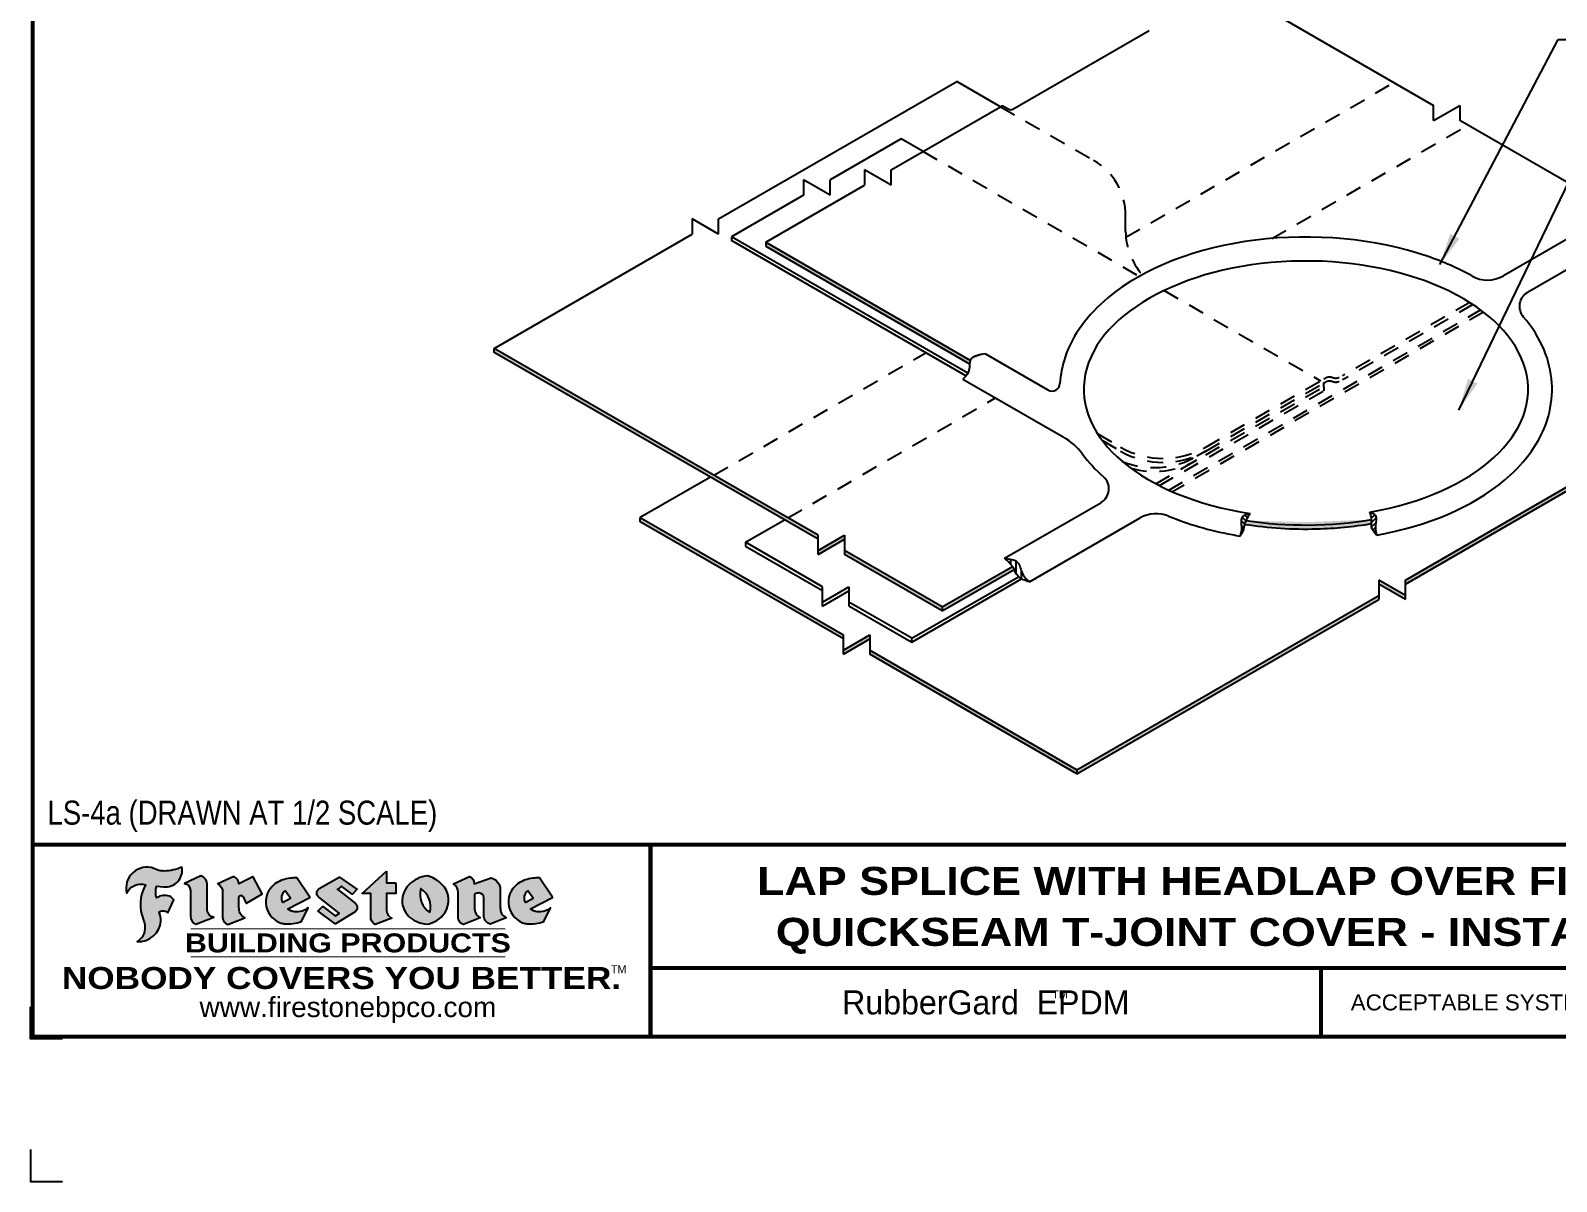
# Model space of a CAD drawing. Header units: inches. Extents: x 99.4 to 119.5, y 113.7 to 130.5.
# Drawn here: x 99.45 to 111.36, y 113.75 to 122.74 of the extents above; entities that cross this region are included whole.
import ezdxf
from ezdxf.enums import TextEntityAlignment as Align

# ---------------------------------------------------------------- set-up
doc = ezdxf.new("R2010")
doc.units = ezdxf.units.IN
doc.header["$MEASUREMENT"] = 0
doc.linetypes.add('HIDDEN', pattern=[0.375, 0.25, -0.125])
doc.linetypes.add('HIDDEN2', pattern=[0.1875, 0.125, -0.0625])
doc.layers.get('0').update_dxf_attribs({"linetype": 'CONTINUOUS'})
doc.layers.get('DEFPOINTS').update_dxf_attribs({"linetype": 'CONTINUOUS'})
for name, color, linetype in [('FSBP-ANNO-NOTE', 7, 'CONTINUOUS'), ('FSBP-MEMBRANE', 7, 'CONTINUOUS'), ('FSBP-SEALANTS', 1, 'CONTINUOUS'), ('FSBP-TTLB', 7, 'CONTINUOUS'), ('FSBP-TTLB-BORDER', 7, 'CONTINUOUS'), ('FSBP-TTLB-TEXT', 7, 'CONTINUOUS')]:
    doc.layers.add(name, color=color, linetype=linetype)
doc.styles.add('FSBP_ARIAL', font='arial.ttf')
doc.styles.add('FSBP_ARIAL_BOLD', font='')
doc.styles.add('FSBP_ARIAL_NAR', font='ARIALN.TTF')
doc.styles.add('FSBP_BANKGOTHIC', font='bgothm.ttf')
doc.styles.get('FSBP_ARIAL_BOLD').set_extended_font_data('Arial Black')
doc.dimstyles.new('FSBP-LEADER', dxfattribs={"dimtxt": 0.1875, "dimasz": 0.25, "dimexe": 0.0625, "dimexo": 0.125, "dimgap": 0.125, "dimtad": 0, "dimtih": 1, "dimtoh": 1, "dimdec": 4, "dimzin": 0, "dimdsep": 46, "dimlunit": 4, "dimtxsty": 'FSBP_ARIAL_NAR', "dimcen": 0.09375, "dimclrd": 256, "dimclre": 256, "dimclrt": 256, "dimadec": 0, "dimazin": 0, "dimtfac": 1, "dimtdec": 4, "dimtofl": 0, "dimtmove": 0, "dimatfit": 3, "dimfxl": 1, "dimtolj": 1, "dimtzin": 0, "dimlwd": -1, "dimlwe": -1, "dimarcsym": 0})

# ---------------------------------------------------------------- blocks, each defined once
blk = doc.blocks.new('TTLB-EPDM_2')
at = {"layer": 'FSBP-TTLB-TEXT'}
h = blk.add_hatch(color=1, dxfattribs=at)
edge = h.paths.add_edge_path()
edge.add_arc((1.037309769669573, -0.1982514792917306), 0.1319107607348553, 264.0410451462098, 370.3106169565175)
edge.add_arc((1.027551646585694, 0.1214293576525799), 0.3273056962876235, 270.05058356628535, 295.23459397187514, ccw=False)
edge.add_arc((1.022801957313345, -0.06680179986895154), 0.1391656561713503, 249.3281275763668, 272.0749124149863, ccw=False)
edge.add_line((0.9736743133014443, -0.1970076156048179), (0.9474927838574558, -0.1852745150568325))
edge.add_arc((0.8939498971398288, -0.3394262635682071), 0.1631857907024099, 70.84590087378872, 194.3325259843273)
edge.add_arc((0.8444260109029493, -0.4259936440910768), 0.1179914261095279, 70.96950098067128, 156.9641407594482, ccw=False)
edge.add_arc((1.153141409296894, -0.4684497516079468), 0.3110405457095052, 150.3231137483159, 203.2084295854517)
edge.add_arc((0.7562495500622943, -0.6412608153899899), 0.1218587156617311, 0.8849157075190988, 24.34668939894999, ccw=False)
edge.add_arc((0.7493781665697374, -0.6475258110744375), 0.1289731377238325, -58.36655102076742, 3.6216782311386737, ccw=False)
edge.add_arc((0.8256699029544474, -0.5792158350996106), 0.1783301886510354, 267.2205474105585, 354.1381621173521)
edge.add_arc((0.7903121048625305, -0.6011409294291745), 0.212787892960859, 0.9996158580669322, 21.00503380861244)
edge.add_arc((1.01880712263941, -0.5666691048185161), 0.05136395668415847, 40.82117713173261, 125.52727787225791, ccw=False)
edge.add_line((1.057676976260041, -0.5330924682126437), (1.102776947655911, -0.4308018311949837))
edge.add_arc((1.040858222524664, -0.4699705673995949), 0.07326744446031509, 32.31675181867256, 66.31481236598174)
edge.add_arc((1.032262518825329, -0.5063316993097662), 0.1102246948011782, 69.8179132332389, 125.254734720681)
edge.add_arc((1.127708877207287, -0.368959353531244), 0.1659710644737306, 164.1569669952081, 196.5811013160487, ccw=False)
edge.add_line((0.9680425188342383, -0.3236487780942383), (1.023615334387159, -0.3294494641845773))
h = blk.add_hatch(color=1, dxfattribs=at)
edge = h.paths.add_edge_path()
edge.add_line((2.763460561272041, -0.2072496393923444), (2.763460561272041, -0.2969520779963801))
edge.add_arc((2.765767478062699, -0.2969520779963943), 0.00230691679065842, 179.9999999996471, 269.9999999996471)
edge.add_line((2.765767478062685, -0.2992589947870528), (2.835417693520355, -0.2992589947870528))
edge.add_arc((2.835417693520355, -0.3015659115777538), 0.002306916790701052, 0, 90, ccw=False)
edge.add_line((2.837724610311056, -0.3015659115777538), (2.837724610311056, -0.3790761307453892))
edge.add_arc((2.83541769352037, -0.3790761307453749), 0.002306916790686842, 269.99999999964706, 359.99999999964706, ccw=False)
edge.add_line((2.835417693520355, -0.3813830475360618), (2.765767478062685, -0.3813830475360618))
edge.add_arc((2.765767478062699, -0.3836899643267202), 0.00230691679065842, 90.00000000035294, 180.0000000003529)
edge.add_line((2.763460561272041, -0.3836899643267344), (2.763460561272041, -0.5033995910642801))
edge.add_arc((2.836735953378943, -0.5071368822038516), 0.07337063740681413, 177.0802527808789, 245.3249543133826)
edge.add_line((2.806105814540615, -0.5738080530967267), (2.674529557384915, -0.6226036013049594))
edge.add_arc((2.708610405062069, -0.564298408791804), 0.06753517344606039, 177.0345319916277, 239.6926428024901, ccw=False)
edge.add_line((2.641165668230087, -0.560804539009709), (2.641165668230087, -0.3836899643267344))
edge.add_arc((2.638858751439429, -0.3836899643267202), 0.00230691679065842, 359.9999999996471, 449.999999999647)
edge.add_line((2.638858751439443, -0.3813830475360618), (2.572857950769389, -0.3813830475360618))
edge.add_line((2.572857950769389, -0.3813830475360618), (2.763460561272041, -0.2072496393923444))
h = blk.add_hatch(color=1, dxfattribs=at)
edge = h.paths.add_edge_path()
edge.add_line((1.275239419159561, -0.6223407783464694), (1.415345367376062, -0.5660418822574371))
edge.add_arc((1.421019305783958, -0.5090099247487757), 0.05731350411836949, 181.9717871001989, 264.31851000495806, ccw=False)
edge.add_line((1.363739737527226, -0.5109819325197265), (1.363412352251203, -0.3102363679013962))
edge.add_arc((1.294263659668751, -0.3103491388303989), 0.06914878453844908, 0.0934405599591014, 72.42834396969012)
edge.add_line((1.315139561173908, -0.2444268274366692), (1.186839444240604, -0.3024209471341379))
edge.add_arc((1.175246268095289, -0.3585110609420917), 0.05727567197445628, -0.017399788185912257, 78.322067691347, ccw=False)
edge.add_line((1.232521937428658, -0.3585284546236807), (1.232574268422297, -0.555126496687123))
edge.add_arc((1.305699496415486, -0.5558575689677219), 0.07312888236350451, 179.4272023230205, 245.3845503102953)
h = blk.add_hatch(color=1, dxfattribs=at)
edge = h.paths.add_edge_path()
edge.add_line((1.792026821926584, -0.3839679064720229), (1.722158956877934, -0.2518542302253621))
edge.add_arc((1.720119655279638, -0.2529327078887852), 0.002306916790721817, 27.87197133405656, 117.3766794470751)
edge.add_line((1.719058846382097, -0.250884159729182), (1.610638460368705, -0.3070279753467702))
edge.add_arc((1.547088841662962, -0.3061026658494403), 0.06355635479880145, 359.165808011073, 425.8793658831422)
edge.add_line((1.573061729235633, -0.2480956029480268), (1.446879247402876, -0.3051325108639702))
edge.add_arc((1.407812067100189, -0.370357133046621), 0.07602957263902092, -3.441403975725109, 59.07992244284969, ccw=False)
edge.add_line((1.483704536400296, -0.3749210150788969), (1.483704536400296, -0.5723838140635706))
edge.add_arc((1.54053746518044, -0.568254406115083), 0.05698275005415228, 184.1557352478595, 255.3066498366543)
edge.add_line((1.526084036778343, -0.6233736605654059), (1.657291340682093, -0.570650514527486))
edge.add_arc((1.688298576827198, -0.5021390388423987), 0.0752015358480571, 207.5160880841914, 245.649226723163, ccw=False)
edge.add_arc((1.721050197024907, -0.4914488168456328), 0.1093332836229113, 179.4823365255141, 204.5537900001094, ccw=False)
edge.add_line((1.611721375809452, -0.4904610114968335), (1.611721375809452, -0.4126404716788983))
edge.add_arc((1.628589765097195, -0.414159299036043), 0.01693662875851176, 28.356188110622725, 174.8549701683585, ccw=False)
edge.add_arc((1.627340435522395, -0.4197189881350504), 0.02111886817708033, 22.216893572439517, 40.10213956426492, ccw=False)
edge.add_line((1.646891420738257, -0.4117336534413738), (1.666638796144639, -0.4549750258192233))
edge.add_arc((1.668737246926742, -0.4540167099035481), 0.002306916790685496, 204.545128184284, 299.6323508190091)
edge.add_line((1.669877862091766, -0.4560219186518992), (1.791128135493295, -0.3870515928837648))
edge.add_line((1.791128135493295, -0.3870515928837648), (1.792026821926584, -0.3839679064720229))
h = blk.add_hatch(color=1, dxfattribs=at)
h.paths.add_polyline_path([(2.063388732080512, -0.2583237030618903, 0.02524281661523788), (2.025024361750752, -0.2610532129309178, 0.1213611957758757), (1.901773912052249, -0.3008158885520373, 0.6151668103976068), (1.93274136141747, -0.6099060679591872, 0.05306812109568645), (1.967936229862175, -0.617865745600497, 0.1150932231766138), (2.099126721549737, -0.5994933789882708), (2.151195569562105, -0.4944891916583316, -0.08755405562188731), (2.104230609512001, -0.5187113292177372, -0.265591761123442), (1.992692314386659, -0.5010701623316862), (2.165347897647223, -0.4141184325909109, 0.4518949533370738), (2.166222728871162, -0.4107679608846269)])
h.paths.add_polyline_path([(2.014217313945437, -0.4188965037300676), (1.951113654018855, -0.4515330109460507, -0.3720533890450154), (1.973177450672722, -0.3607130665457561)], flags=16)
h = blk.add_hatch(color=1, dxfattribs=at)
edge = h.paths.add_edge_path()
edge.add_arc((2.260407392426802, -0.3775796671688782), 0.04152450223225729, 123.20805433950699, 232.2027298779723, ccw=False)
edge.add_line((2.237665217914071, -0.3428366421988329), (2.393535971665983, -0.2540943745380986))
edge.add_arc((2.394677353533142, -0.2560991469722482), 0.002306916790741334, 55.64644466176611, 119.65426054492559, ccw=False)
edge.add_line((2.395979141996861, -0.2541946229174954), (2.531809646140459, -0.3470380726374032))
edge.add_arc((2.530468902927946, -0.3489153772789875), 0.002306916790700397, -42.731101238422525, 54.4661353739603, ccw=False)
edge.add_line((2.532163440279987, -0.3504807552658491), (2.498457913851155, -0.3869673252714421))
edge.add_arc((2.496763376499139, -0.3854019472845934), 0.002306916790672934, 233.7527076894875, 317.26889876138785, ccw=False)
edge.add_line((2.495399362263356, -0.38726241234572), (2.413849913492982, -0.3274738082119626))
edge.add_arc((2.412485899257181, -0.3293342732731342), 0.002306916790720064, 53.75270768979358, 124.4135619297835)
edge.add_line((2.41118211687575, -0.3274311136421062), (2.382933981293377, -0.346782838468144))
edge.add_arc((2.38423776367478, -0.3486859980991606), 0.002306916790694898, 124.4135619293799, 231.8459020253626)
edge.add_line((2.382812599816248, -0.3505000469010184), (2.519899969301207, -0.4581994452042721))
edge.add_arc((2.494247019847682, -0.4908523236374461), 0.04152450223225742, -55.21225898295222, 51.84590202520428, ccw=False)
edge.add_line((2.517938320565804, -0.5249552055672808), (2.364434947484597, -0.6179520922513717))
edge.add_arc((2.36323960192349, -0.6159790200102006), 0.002306916790726996, 233.2955624372927, 301.20872157023314, ccw=False)
edge.add_line((2.361860787187538, -0.6178285429225383), (2.231266621301074, -0.5204709167214361))
edge.add_arc((2.232647938930649, -0.5186232623475259), 0.002306916790697672, 135.5134179846393, 233.21798691998708, ccw=False)
edge.add_line((2.231002150870836, -0.5170067083764565), (2.262839375599356, -0.4845937328397696))
edge.add_arc((2.264485163659225, -0.4862102868108537), 0.002306916790748497, 53.0352839999411, 135.513417985369, ccw=False)
edge.add_line((2.265872365996302, -0.4843670465239001), (2.361834678328762, -0.5565872257804898))
edge.add_arc((2.363221880665761, -0.5547439854936304), 0.002306916790627066, 233.0352840000685, 302.2362632414394)
edge.add_line((2.36445241715569, -0.5566953042850713), (2.39428499383348, -0.5378823484768844))
edge.add_arc((2.393054457343549, -0.5359310296853765), 0.002306916790685166, 302.2362632406177, 412.2027298768422)
edge.add_line((2.394468296066179, -0.5341081404551886), (2.234958295420142, -0.4103916733127022))
h = blk.add_hatch(color=1, dxfattribs=at)
edge = h.paths.add_edge_path(flags=16)
edge.add_arc((2.940363509127394, -0.4847985213681437), 0.1684614578629418, 344.5558804047865, 417.0140046669545)
edge.add_arc((3.194458079644619, -0.3883534532477785), 0.1684614578629414, 164.5558804047864, 237.0140046669546)
edge = h.paths.add_edge_path()
edge.add_arc((3.069375116502199, -0.4399344555144872), 0.1828726885096673, 136.0914512150047, 191.213418978326)
edge.add_arc((3.064939550433406, -0.4318234379590333), 0.1803148804748503, 194.0167254156723, 240.6663730831859)
edge.add_arc((3.098047041778981, -0.3845058757092554), 0.2378525180183701, 239.2975390661776, 264.2889872773176)
edge.add_arc((3.04884478212623, -0.4190232383793012), 0.203760689247156, 277.1986764832036, 326.503572961274)
edge.add_arc((3.077739326803546, -0.4341046616465112), 0.171374865791709, 325.3768876809902, 406.3828327799087)
edge.add_arc((3.011839488065919, -0.4896144380417797), 0.2571945645850002, 44.28462553519766, 73.82901434867304)
edge.add_arc((3.117152499586992, -0.4983433120546693), 0.2579560664039132, 97.50292863483666, 134.1039137579027)
h = blk.add_hatch(color=1, dxfattribs=at)
edge = h.paths.add_edge_path()
edge.add_line((3.322690228557462, -0.5721896537377091), (3.322690228557462, -0.3749210150788969))
edge.add_arc((3.246797759257384, -0.3703571330465745), 0.076029572638996, 356.5585960242387, 419.0799224428129)
edge.add_line((3.285864939560099, -0.3051325108639702), (3.412047421392799, -0.2480956029480268))
edge.add_arc((3.386074533820159, -0.3061026658494941), 0.06355635479883807, 0.3962622833877276, 65.87936588318718, ccw=False)
edge.add_line((3.449629368605429, -0.3056631084210863), (3.580526418688805, -0.2593848434574539))
edge.add_arc((3.555744121700958, -0.3530904070730321), 0.09692726601172152, 2.366977007666776, 75.18615851992018, ccw=False)
edge.add_line((3.652588689330287, -0.3490873311063041), (3.652588689330287, -0.4883770011386872))
edge.add_arc((3.761877549389556, -0.4914934052703811), 0.1093332836229047, 178.3666365323574, 204.5537900000422)
edge.add_arc((3.729125929191727, -0.5021836272670953), 0.07520153584796169, 207.5160880841711, 245.2240541443093)
edge.add_line((3.697611150971852, -0.5704631245385627), (3.572585913552643, -0.6207021253773775))
edge.add_arc((3.59534718600759, -0.5526356419907701), 0.07177131519198746, 180.3328587115751, 251.51018566665869, ccw=False)
edge.add_line((3.523577081955409, -0.5530525936986663), (3.523577081955409, -0.4153032515383615))
edge.add_arc((3.486319529276879, -0.4148773504126441), 0.0372599868942854, 359.3450650296066, 449.0500281941028)
edge.add_arc((3.482769874121713, -0.4419622099033496), 0.06447454900600783, 86.29402372314017, 119.8211331593848)
edge.add_line((3.450707067966732, -0.3860252459975726), (3.450707067966732, -0.4904610114968335))
edge.add_arc((3.560035889182251, -0.491448816845647), 0.1093332836229751, 179.4823365255069, 204.5537900001023)
edge.add_arc((3.527284268984408, -0.5021390388424952), 0.07520153584796385, 207.5160880841699, 245.6492267231416)
edge.add_line((3.496277032839316, -0.570650514527486), (3.365069728935509, -0.6233736605654059))
edge.add_arc((3.37950248606194, -0.5682868177318081), 0.05694615642555727, 183.9298782390169, 255.318496325343, ccw=False)
h = blk.add_hatch(color=1, dxfattribs=at)
h.paths.add_polyline_path([(3.957695472291277, -0.2583237030618903, 0.02524281661523822), (3.919331101961575, -0.2610532129309178, 0.1085638477195505), (3.807890832595604, -0.2939221658134414, 0.6425897848490651), (3.827048101628293, -0.6099060679591872, 0.05306812109569052), (3.862242970072884, -0.617865745600497, 0.1150932231766133), (3.993433461760503, -0.5994933789882708), (4.045502309772871, -0.4944891916583316, -0.08755405562189084), (3.998537349722767, -0.5187113292177372, -0.2655917611234366), (3.886999054597368, -0.5010701623316862), (4.059654637857989, -0.4141184325909109, 0.4518949533370731), (4.060529469081928, -0.4107679608846269)])
h.paths.add_polyline_path([(3.90852405415626, -0.4188965037300676), (3.845420394229677, -0.4515330109460507, -0.3720533890450147), (3.867484190883488, -0.3607130665457561)], flags=16)
at = {"layer": 'DEFPOINTS', "color": 1}
blk.add_lwpolyline([(0.234375, -1.515625), (-0.015625, -1.515625), (-0.015625, -1.265625)], dxfattribs=at)
at = {"layer": 'DEFPOINTS', "linetype": 'Continuous', "ltscale": 1.75}
blk.add_lwpolyline([(-0.015625, -2.380833333333342), (-0.015625, -2.630833333333342), (0.234375, -2.630833333333342)], dxfattribs=at)
at = {"layer": 'FSBP-TTLB', "const_width": 0.03125}
for points in [[(0, 0), (0, -1.5), (20, -1.5), (20, 0), (0, 0)], [(4.825208527206769, 0), (4.825208527206769, -0.9643749050531198)], [(4.825208527206769, -0.9643749050531198), (15.84028770518938, -0.9643749050531198)], [(4.825208527206769, -0.9643749050531198), (4.825208527206769, -1.5)]]:
    blk.add_lwpolyline(points, dxfattribs=at)
at = {"layer": 'FSBP-TTLB-BORDER', "const_width": 0.03125}
blk.add_lwpolyline([(20, 0), (20, 13), (0, 13), (0, 0)], dxfattribs=at)
at = {"layer": 'FSBP-TTLB-TEXT', "color": 1}
blk.add_line((0.7358432058323388, -0.379822754145593), (0.7358432058323388, -0.379822754145593), dxfattribs=at)
for points in [[(1.023615323725323, -0.3294494630716969, 0.5000510906601082), (1.167090420776901, -0.1746414942047778, -0.1103304102359608), (1.027840608309816, -0.2058762110801382, -0.09957876667165425), (0.9736743133014443, -0.1970076156048179), (0.9474927838574558, -0.1852745150568325, 0.5978159689075124), (0.7358432058323388, -0.379822754145593, -0.3938834584182213), (0.8828996422548698, -0.3144510229727047, 0.2349406564350952), (0.86727108227484, -0.5910237178633082, -0.1027304183841549), (0.8780937320133262, -0.6393788197974146, -0.2772692352614086), (0.8170223912655956, -0.7573362346216896, 0.3985429150902959), (1.003067614090241, -0.5974286950643517, 0.0875124847930418), (0.9889600163401155, -0.5248671157293501, -0.3874031597924062), (1.057676976260041, -0.5330924682126437), (1.102776947655911, -0.4308018311949837, 0.1494423498871741), (1.07029056398062, -0.4028746979725923, 0.2467195073738216), (0.9686394281704906, -0.4163228904100862, -0.1424285161541127), (0.9680425188342383, -0.3236487780942383), (1.023615334387159, -0.3294494641845773)], [(2.763460561272041, -0.2072496393923444), (2.763460561272041, -0.2969520779963801, 0.4142135623730958), (2.765767478062685, -0.2992589947870528), (2.835417693520355, -0.2992589947870528, -0.414213562373095), (2.837724610311056, -0.3015659115777538), (2.837724610311056, -0.3790761307453892, -0.4142135623730938), (2.835417693520355, -0.3813830475360618), (2.765767478062685, -0.3813830475360618, 0.4142135623730958), (2.763460561272041, -0.3836899643267344), (2.763460561272041, -0.5033995910642801, 0.3068985753588853), (2.806105814540615, -0.5738080530967267), (2.674529557384915, -0.6226036013049594, -0.2804194150632976), (2.641165668230087, -0.560804539009709), (2.641165668230087, -0.3836899643267344, 0.414213562373095), (2.638858751439443, -0.3813830475360618), (2.572857950769389, -0.3813830475360618), (2.763460561272041, -0.2072496393923444)], [(2.166222728871162, -0.4107679608846269), (2.063388732080512, -0.2583237030618903, 0.02524281661523788), (2.025024361750752, -0.2610532129309178, 0.1085638477195265), (1.913584092384895, -0.2939221658134414, 0.6425897848491228), (1.93274136141747, -0.6099060679591872, 0.05306812109568648), (1.967936229862175, -0.617865745600497, 0.1150932231766137), (2.099126721549737, -0.5994933789882708), (2.151195569562105, -0.4944891916583316, -0.0875540556218873), (2.104230609512001, -0.5187113292177372, -0.2655917611234418), (1.992692314386659, -0.5010701623316862), (2.165347897647223, -0.4141184325909109)], [(4.060529469081928, -0.4107679608846269), (3.957695472291277, -0.2583237030618903, 0.02524281661523788), (3.919331101961575, -0.2610532129309178, 0.1085638477195265), (3.807890832595604, -0.2939221658134414, 0.6425897848491228), (3.827048101628293, -0.6099060679591872, 0.05306812109568648), (3.862242970072884, -0.617865745600497, 0.1150932231766137), (3.993433461760503, -0.5994933789882708), (4.045502309772871, -0.4944891916583316, -0.0875540556218873), (3.998537349722767, -0.5187113292177372, -0.2655917611234418), (3.886999054597368, -0.5010701623316862), (4.059654637857989, -0.4141184325909109)], [(4.059654637857989, -0.4141184325909109, 0.4518949533370731), (4.060529469081928, -0.4107679608846269, 0.4518949533370731)]]:
    blk.add_lwpolyline(points, format="xyb", dxfattribs=at)
for points in [[(1.275239419159561, -0.6223407783464694), (1.415345367376062, -0.5660418822574371, -0.3756100036733062), (1.363739737527226, -0.5109819325197265), (1.363412352251203, -0.3102363679013962, 0.3265360292958048), (1.315139561173908, -0.2444268274366692), (1.186839444240604, -0.3024209471341379, -0.3557863980845349), (1.232521937428658, -0.3585284546236807), (1.232574268422297, -0.555126496687123, 0.2960110723418457)], [(1.792026821926584, -0.3839679064720229), (1.722158956877934, -0.2518542302253621, 0.4116839150163434), (1.719058846382097, -0.250884159729182), (1.610638460368705, -0.3070279753467702, 0.2996033003794034), (1.573061729235633, -0.2480956029480268), (1.446879247402876, -0.3051325108639702, -0.2797757560995365), (1.483704536400296, -0.3749210150788969), (1.483704536400296, -0.5723838140635706, 0.320828638474519), (1.526084036778343, -0.6233736605654059), (1.657291340682093, -0.570650514527486, -0.1679398621276611), (1.621603752698661, -0.5368819723450571, -0.1098333365370753), (1.611721375809452, -0.4904610114968335), (1.611721375809452, -0.4126404716788983, -0.743334502655012), (1.64349420176768, -0.4061152228778298, -0.07819791644735608), (1.646891420738257, -0.4117336534413738), (1.666638796144639, -0.4549750258192233, 0.4404648714563479), (1.669877862091766, -0.4560219186518992), (1.791128135493295, -0.3870515928837648)], [(2.234958295420142, -0.4103916733127022, -0.5150044486718882), (2.237665217914071, -0.3428366421988329), (2.393535971665983, -0.2540943745380986, -0.2867822934100265), (2.395979141996861, -0.2541946229174954), (2.531809646140459, -0.3470380726374032, -0.4515027974650387), (2.532163440279987, -0.3504807552658491), (2.498457913851155, -0.3869673252714421, -0.3814439164929681), (2.495399362263356, -0.38726241234572), (2.413849913492982, -0.3274738082119626, 0.3184718635035665), (2.41118211687575, -0.3274311136421062), (2.382933981293377, -0.346782838468144, 0.5064094529656681), (2.382812599816248, -0.3505000469010184), (2.519899969301207, -0.4581994452042721, -0.5043597839115849), (2.517938320565804, -0.5249552055672808), (2.364434947484597, -0.6179520922513717, -0.3053163970316367), (2.361860787187538, -0.6178285429225383), (2.231266621301074, -0.5204709167214361, -0.4541703869768119), (2.231002150870836, -0.5170067083764565), (2.262839375599356, -0.4845937328397696, -0.3762644290664977), (2.265872365996302, -0.4843670465239001), (2.361834678328762, -0.5565872257804898, 0.3114700032088108), (2.36445241715569, -0.5566953042850713), (2.39428499383348, -0.5378823484768844, 0.520381097387146), (2.394468296066179, -0.5341081404551886)], [(2.937624918725987, -0.3131105398334029, 0.2452625673097023), (2.889993533867141, -0.4754966266250307, 0.2064059665179019), (2.976604338974084, -0.5890186876871866, 0.1094800500670344), (3.074378098474654, -0.6211778035979165, 0.2185147641853038), (3.218764944843201, -0.5314757029352819, 0.3689489483072479), (3.195959963110113, -0.3100352223135445, 0.1296305888694145), (3.0834694040758, -0.242595816912754, 0.1610736375384317)], [(3.10274193015772, -0.5296595419651595, 0.3271311138286319), (3.032079658614293, -0.3434924326507627, 0.3271311138286322)], [(3.322690228557462, -0.5721896537377091), (3.322690228557462, -0.3749210150788969, 0.2797757560995341), (3.285864939560099, -0.3051325108639702), (3.412047421392799, -0.2480956029480268, -0.2937618496109166), (3.449629368605429, -0.3056631084210863), (3.580526418688805, -0.2593848434574539, -0.3288760160581939), (3.652588689330287, -0.3490873311063041), (3.652588689330287, -0.4883770011386872, 0.114762897203527), (3.662431105063263, -0.536926560769686, 0.166032965990522), (3.697611150971852, -0.5704631245385627), (3.572585913552643, -0.6207021253773775, -0.3209557512194564), (3.523577081955409, -0.5530525936986663), (3.523577081955409, -0.4153032515383615, 0.4127061514896111), (3.48693727661589, -0.3776224848030694, 0.1473421876160361), (3.450707067966732, -0.3860252459975726), (3.450707067966732, -0.4904610114968335, 0.1098333365370753), (3.460589444855941, -0.5368819723450855, 0.1679398621276611), (3.496277032839316, -0.570650514527486), (3.365069728935509, -0.6233736605654059, -0.3219729545308964), (3.322690228557462, -0.5721896537377091, 29.1476284739)], [(1.951113654018855, -0.4515330109460507), (2.014217313945437, -0.4188965037300676), (1.973177450672722, -0.3607130665457561, 0.3720533890450154)], [(3.845420394229677, -0.4515330109460507), (3.90852405415626, -0.4188965037300676), (3.867484190883488, -0.3607130665457561, 0.3720533890450154)]]:
    blk.add_lwpolyline(points, format="xyb", close=True, dxfattribs=at)
at = {"layer": 'FSBP-TTLB-TEXT'}
for points, const_width in [([(1.233926579809207, -0.6584455781731435), (3.691229482685259, -0.6584455781731577)], 0.0078125), ([(1.233926579809207, -0.8761560960495984), (3.691229482685259, -0.8761560960495842)], 0.0078125), ([(10.06152282927678, -0.9643749050531198), (10.06152282927678, -1.5)], 0.03125)]:
    blk.add_lwpolyline(points, dxfattribs=dict(at, const_width=const_width))
at = {"layer": 'FSBP-TTLB-TEXT', "color": 1}
for centre, start, end in [((1.789987520328282, -0.3850463841354355), 299.6323508193319, 27.87197133380463), ((2.164310260790558, -0.412058050385383), 296.7304547840455, 34.00233684987403)]:
    blk.add_arc(centre, 0.00230691679068068, start, end, dxfattribs=at)
at = {"layer": 'FSBP-TTLB-TEXT', "lineweight": 18, "style": 'FSBP_ARIAL_BOLD'}
blk.add_text('BUILDING PRODUCTS', height=0.1484375, dxfattribs=at).set_placement((2.462578031247233, -0.7673008371113639), align=Align.MIDDLE_CENTER)
at = {"layer": 'FSBP-TTLB-TEXT', "color": 1}
for s, height, style, p in [('NOBODY COVERS YOU BETTER.', 0.171875, 'FSBP_ARIAL_BOLD', (2.412604263603384, -1.041650450587369)), ('TM', 0.0625, 'FSBP_BANKGOTHIC', (4.576671173373001, -0.9725745042934193))]:
    blk.add_text(s, height=height, dxfattribs=dict(at, style=style)).set_placement(p, align=Align.MIDDLE_CENTER)
at = {"layer": 'FSBP-TTLB-TEXT'}
for s, height, style, p in [('www.firestonebpco.com', 0.15625, 'FSBP_ARIAL', (2.462578031247233, -1.268657306740124)), ('RubberGard  EPDM', 0.1875, 'FSBP_BANKGOTHIC', (7.443365678241776, -1.23218745252656)), ('TM', 0.0625, 'FSBP_BANKGOTHIC', (8.023397742165457, -1.169706269210366))]:
    blk.add_text(s, height=height, dxfattribs=dict(at, style=style)).set_placement(p, align=Align.MIDDLE_CENTER)
at = {"layer": 'FSBP-TTLB-TEXT', "style": 'FSBP_ARIAL'}
blk.add_text('ACCEPTABLE SYSTEMS:', height=0.125, dxfattribs=at).set_placement((10.29281281591562, -1.23218745252656), align=Align.MIDDLE_LEFT)
at = {"layer": 'FSBP-TTLB-TEXT'}
for tag, height, style, p in [('MAXIMUM_WARRANTY', 0.1875, 'FSBP_ARIAL_BOLD', (18.03987100774941, 0.2240244307510579)), ('ACCPT_SYSTEMS', 0.21875, 'FSBP_ARIAL', (12.49438170418193, -1.23218745252656))]:
    blk.add_attdef(tag, text='', height=height, dxfattribs=dict(at, style=style)).set_placement(p, align=Align.MIDDLE_LEFT)
for tag, height, style, p in [('DETAIL_DESCP_LINE_1', 0.21875, 'FSBP_ARIAL_BOLD', (10.33118450231211, -0.2831249841755152)), ('DETAIL_DESCP_LINE_2', 0.21875, 'FSBP_ARIAL_BOLD', (10.33118450231211, -0.6812499208775904)), ('ISSUE_REV_DATE', 0.21875, 'FSBP_ARIAL', (16.84069633627263, -0.7282559425942452)), ('DETAIL_NUMBER', 0.4375, 'FSBP_ARIAL', (18.91941590748775, -0.8931630692489421))]:
    blk.add_attdef(tag, text='', height=height, dxfattribs=dict(at, style=style)).set_placement(p, align=Align.MIDDLE_CENTER)

msp = doc.modelspace()

# ---------------------------------------------------------------- hatches: boundary and pattern name
at = {"layer": 'FSBP-MEMBRANE'}
h = msp.add_hatch(color=256, dxfattribs=at)
edge = h.paths.add_edge_path()
edge.add_line((105.1875472734733, 121.082101970163), (105.1875472734734, 121.0508519701629))
edge.add_line((105.1875472734734, 121.0508519701629), (106.7795787912848, 120.1316921447961))
edge.add_spline(control_points=[(106.7795787912848, 120.1316921447961), (106.7805834162675, 120.1417992120664), (106.7821600171501, 120.1513359693642), (106.7854513149773, 120.1595516416615)], knot_values=[0.1304133912325817, 0.1304133912325817, 0.1304133912325817, 0.1304133912325817, 0.1602995783620916, 0.1602995783620916, 0.1602995783620916, 0.1602995783620916], degree=3, periodic=0)
edge.add_spline(control_points=[(106.9036867733736, 120.21003588314), (106.8536995584896, 120.2030721644578), (106.801664036059, 120.1958230960604), (106.7860166606936, 120.1609628464155), (106.7854513149773, 120.1595516416615)], knot_values=[0, 0, 0, 0, 0.1252798455130627, 0.1304133912325817, 0.1304133912325817, 0.1304133912325817, 0.1304133912325817], degree=3, periodic=0)
edge.add_line((106.7854513149773, 120.1595516416615), (105.1875472734734, 121.082101970163))
h = msp.add_hatch(color=256, dxfattribs=at)
h.paths.add_polyline_path([(103.0677762273968, 120.2535401364304), (103.0677762273968, 120.2222901364305), (105.5964084379418, 118.7623836489908), (105.5964084379418, 118.7936336489908), (105.0299458735552, 119.1206809630252)])
h.paths.add_polyline_path([(105.8032234634402, 118.7623836489909), (105.8032234634401, 118.7936336489908), (105.5964084379418, 118.6742289383468), (105.5964084379417, 118.6429789383469)])
h.paths.add_polyline_path([(105.8032234634402, 118.6742289383469), (105.8032234634402, 118.6429789383469), (106.5659948774406, 118.2025926571435), (106.5659948774406, 118.2338426571435)])
edge = h.paths.add_edge_path()
edge.add_spline(control_points=[(107.1271747136831, 118.5265899866619), (107.1235965509912, 118.5336349653254), (107.1193216192652, 118.541642999349), (107.1144628494387, 118.5491534386523), (107.1138173669049, 118.5501281189039)], knot_values=[0.1601892806777379, 0.1601892806777379, 0.1601892806777379, 0.1601892806777379, 0.1833476873098874, 0.1868347423587801, 0.1868347423587801, 0.1868347423587801, 0.1868347423587801], degree=3, periodic=0)
edge.add_line((107.1138173669049, 118.5501281189038), (106.5659948774406, 118.2338426571435))
edge.add_line((106.5659948774406, 118.2338426571435), (106.5659948774406, 118.2025926571435))
edge.add_line((106.5659948774406, 118.2025926571435), (107.1271747136831, 118.5265899866618))
h = msp.add_hatch(color=256, dxfattribs=at)
h.paths.add_polyline_path([(104.2075490891318, 118.9313600130609), (104.2075490891318, 118.9001100130609), (105.793893032126, 117.9842339105459), (105.793893032126, 118.0154839105459)])
h.paths.add_polyline_path([(106.0007080576244, 117.984233910546), (106.0007080576244, 118.0154839105459), (105.793893032126, 117.8960791999019), (105.793893032126, 117.864829199902)])
h.paths.add_polyline_path([(106.0007080576244, 117.8960791999019), (106.0007080576244, 117.8648291999019), (107.6173019869324, 116.9314882596457), (107.6173019869324, 116.9627382596457)])
h.paths.add_polyline_path([(109.9756716410489, 118.2930936142985), (109.9756716410489, 118.3243436142984), (107.6173019869324, 116.9627382596456), (107.6173019869324, 116.9314882596456)])
h.paths.add_polyline_path([(109.9756716410489, 118.4437483249424), (109.9756716410489, 118.4124983249425), (110.1824866665473, 118.2930936142985), (110.1824866665473, 118.3243436142985)])
h.paths.add_polyline_path([(113.4500597429055, 120.2990325201745), (113.4500597429055, 120.3302825199941), (110.1824866665473, 118.4437483249424), (110.1824866665473, 118.4124983249424)])
h = msp.add_hatch(color=256, dxfattribs=at)
edge = h.paths.add_edge_path()
edge.add_spline(control_points=[(108.9278350991561, 118.8792550311421), (109.1108800752886, 118.8510490999983), (109.3011164972299, 118.8387934134476), (109.634542148675, 118.847581553905), (109.7778946714452, 118.86140430464), (109.9167583481796, 118.8844971822581)], knot_values=[1.310230108104307, 1.310230108104307, 1.310230108104307, 1.310230108104307, 1.61641652597828, 1.61641652597828, 1.8499672345619, 1.8499672345619, 1.8499672345619, 1.8499672345619], degree=3, periodic=0)
edge.add_spline(control_points=[(109.9167583481796, 118.8844971822581), (109.9172403377803, 118.8949273578441), (109.9183791495067, 118.9055787992535), (109.9183054472603, 118.9160469822643)], knot_values=[0.1013835759517408, 0.1013835759517408, 0.1013835759517408, 0.1013835759517408, 0.1324898471574763, 0.1324898471574763, 0.1324898471574763, 0.1324898471574763], degree=3, periodic=0)
edge.add_ellipse((109.4056609185329, 119.9345746102919), major_axis=(-1.837117307087383, 0), ratio=0.5773502691896265, start_angle=75.26888616336589, end_angle=106.20341468395611, ccw=False)
edge.add_spline(control_points=[(108.9385129039088, 118.9087785401699), (108.9342125036312, 118.8992022692532), (108.9305486351643, 118.8893984862593), (108.9278350991561, 118.879255031142)], knot_values=[0.1004004572627817, 0.1004004572627817, 0.1004004572627817, 0.1004004572627817, 0.131923558680031, 0.131923558680031, 0.131923558680031, 0.131923558680031], degree=3, periodic=0)
at = {"layer": 'FSBP-SEALANTS'}
h = msp.add_hatch(dxfattribs=at)
h.set_pattern_fill('ANSI31', color=256, scale=0.2, angle=90, style=0)
h.set_pattern_definition([(135, (-88.80396796107266, 200.7170058149102), (-0.01767766952966369, -0.01767766952966369), [])])
edge = h.paths.add_edge_path()
edge.add_spline(control_points=[(108.9699206704383, 118.9651815009728), (108.9426424546296, 118.9573464077178), (108.8877900133642, 118.9415911986678), (108.9083037524982, 118.8557882760739), (108.8966063345234, 118.8101337160275), (108.8909085128735, 118.7878953433196)], knot_values=[0, 0, 0, 0, 0.07319624687681478, 0.1471867830653492, 0.2174556571919218, 0.2174556571919218, 0.2174556571919218, 0.2174556571919218], degree=3, periodic=0)
edge.add_spline(control_points=[(108.8909085128735, 118.7878953433196), (108.9009607761203, 118.7997219247606), (108.9209583417335, 118.8232492471694), (108.9244465016806, 118.8910545554837), (108.9511570478945, 118.9345951249382), (108.9699206704383, 118.9651815009728)], knot_values=[0, 0, 0, 0, 0.04528343583192049, 0.09008503428577745, 0.1958668836713001, 0.1958668836713001, 0.1958668836713001, 0.1958668836713001], degree=3, periodic=0)
h = msp.add_hatch(dxfattribs=at)
h.set_pattern_fill('ANSI31', color=256, scale=0.2, style=0)
h.set_pattern_definition([(45, (-88.80396796107266, 200.7170058149102), (-0.01767766952966369, 0.01767766952966369), [])])
edge = h.paths.add_edge_path()
edge.add_spline(control_points=[(109.9567448924956, 118.7942276042434), (109.9513099863915, 118.8183653242284), (109.9402705374854, 118.8673941614116), (109.9666833124447, 118.9486560562165), (109.9226454782265, 118.9679210277942), (109.9052940617514, 118.9755116496119)], knot_values=[0, 0, 0, 0, 0.07585173696688263, 0.1540709919628117, 0.20492888090331, 0.20492888090331, 0.20492888090331, 0.20492888090331], degree=3, periodic=0)
edge.add_spline(control_points=[(109.9052940617518, 118.9755116496117), (109.9112096250633, 118.9578318423573), (109.9236912831408, 118.9205279885393), (109.9082148090089, 118.8527796976883), (109.939424813424, 118.8151244751205), (109.9567448924956, 118.7942276042435)], knot_values=[0, 0, 0, 0, 0.05536028605463736, 0.1168085142887894, 0.1934315446873717, 0.1934315446873717, 0.1934315446873717, 0.1934315446873717], degree=3, periodic=0)
h = msp.add_hatch(dxfattribs=at)
h.set_pattern_fill('ANSI31', color=256, scale=0.3333333333333333, angle=45, style=0)
h.set_pattern_definition([(90, (22.14335215001631, 171.5404493951349), (-0.04166666666666666, 9.25185853854297e-18), [])])
edge = h.paths.add_edge_path()
edge.add_spline(control_points=[(107.0518933010206, 118.6140485786415), (107.0755129206656, 118.5937552664947), (107.1207160999641, 118.5549179676168), (107.151057279509, 118.460179359851), (107.2130253323, 118.4401557758098), (107.2464422891845, 118.4293578369615)], knot_values=[0, 0, 0, 0, 0.1386664688514837, 0.265379601720118, 0.413687999816287, 0.413687999816287, 0.413687999816287, 0.413687999816287], degree=3, periodic=0)
edge.add_spline(control_points=[(107.2464422891845, 118.4293578369615), (107.225584794028, 118.4492715426558), (107.1816411862649, 118.4912267278578), (107.1676967416902, 118.6024139111195), (107.0919624260354, 118.6100228696924), (107.0518933010206, 118.6140485786415)], knot_values=[0, 0, 0, 0, 0.1285791794250606, 0.2708970077545292, 0.430788228097465, 0.430788228097465, 0.430788228097465, 0.430788228097465], degree=3, periodic=0)

# ---------------------------------------------------------------- linework, layer by layer
at = {"layer": 'FSBP-MEMBRANE'}
for p, q in [((108.7857047268748, 123.084499144471), (110.4014134707178, 122.1516692663708)), ((107.1179188151889, 122.1216024994084), (108.1823009067174, 122.736123786473)), ((104.819178350076, 121.2647126234186), (106.6793869834854, 122.3387045786664)), ((107.0217169099051, 122.1410603034963), (106.6793869834854, 122.3387045786664)), ((106.1668057203324, 121.6474770980633), (107.0217169099051, 122.1410603034963)), ((107.0529669099051, 122.1410603034962), (107.0866688151889, 122.1216024994084)), ((110.4014134707178, 122.0322645557326), (110.6082284962162, 122.1516692663766)), ((110.4014134707178, 122.0322645557326), (110.4014134707178, 122.1516692663708)), ((110.6082284962162, 122.1516692663766), (110.6082284962163, 122.0322645558754)), ((111.876641544984, 121.2999459401787), (110.6082284962163, 122.0322645558754)), ((106.2446000003896, 121.8905622937303), (105.6905036586685, 121.5706546216806)), ((106.4162208150925, 121.791476970163), (106.2446000003896, 121.8905622937303)), ((105.6905036586684, 121.4512499110366), (105.48368863317, 121.5706546216806)), ((105.48368863317, 121.5706546216806), (105.48368863317, 121.4512499110366)), ((105.6905036586684, 121.4512499110366), (105.6905036586685, 121.5706546216806)), ((106.1668057203323, 121.5280723874193), (105.959990694834, 121.6474770980633)), ((105.959990694834, 121.6474770980633), (105.9599906948339, 121.5280723874193)), ((106.1668057203323, 121.5280723874193), (106.1668057203324, 121.6474770980633)), ((105.48368863317, 121.4512499110366), (104.9195811325994, 121.1255622937303)), ((105.1875472734733, 121.0821019701629), (105.9599906948339, 121.5280723874193)), ((104.8191783500759, 121.1453079127746), (104.6123633245775, 121.2647126234186)), ((104.6123633245775, 121.2647126234186), (104.6123633245775, 121.1453079127746)), ((104.8191783500759, 121.1453079127746), (104.819178350076, 121.2647126234186)), ((103.0677762273968, 120.2535401364304), (104.6123633245775, 121.1453079127746)), ((106.7664511141649, 120.0592714127151), (104.9195811325994, 121.1255622937303)), ((106.7512841329111, 120.0380280734248), (104.9195811325994, 121.0955622937302)), ((105.1875472734734, 121.0821019701629), (106.7854513149772, 120.1595516416615)), ((105.1875472734733, 121.0508519701629), (106.7795787912848, 120.1316921447961)), ((103.0677762273968, 120.2222901364305), (103.0677762273968, 120.2535401364305)), ((105.0299458735552, 119.1206809630252), (103.0677762273968, 120.2535401364305)), ((105.5964084379418, 118.7623836489908), (103.0677762273968, 120.2222901364305)), ((110.1824866665473, 118.4437483249424), (113.4500597429055, 120.3302825199941)), ((110.1824866665473, 118.4124983249424), (113.4500597429055, 120.2990325201745)), ((104.7556409396129, 119.2478009904768), (104.2075490891318, 118.9313600130609)), ((105.5964084379418, 118.7936336489908), (105.0299458735552, 119.1206809630252)), ((104.2075490891318, 118.9313600130609), (105.793893032126, 118.0154839105459)), ((104.2075490891318, 118.9001100130609), (104.2075490891318, 118.9313600130609)), ((105.0292193541784, 118.739084895104), (105.3329912088025, 118.9144676571435)), ((105.793893032126, 117.9842339105459), (104.2075490891318, 118.9001100130609)), ((105.5964084379418, 118.6742289383468), (105.8032234634402, 118.7936336489908)), ((105.5964084379418, 118.6429789383469), (105.5964084379418, 118.7936336489908)), ((105.8032234634402, 118.7936336489908), (105.8032234634402, 118.6429789383468)), ((105.0292193541784, 118.739084895104), (105.0292193541784, 118.7090848951041)), ((105.63031053241, 118.3920447415446), (105.0292193541784, 118.739084895104)), ((105.0292193541784, 118.7090848951041), (105.63031053241, 118.3620447415446)), ((105.5964084379418, 118.6429789383469), (105.8032234634402, 118.7623836489909)), ((106.5659948774406, 118.2338426571435), (105.8032234634402, 118.6742289383469)), ((106.5659948774406, 118.2025926571435), (105.8032234634402, 118.6429789383468)), ((106.3282574598551, 117.989084895104), (107.1620193224196, 118.4704575308958)), ((106.3282574598551, 117.9590848951041), (107.1849145025029, 118.45367606928)), ((106.5659948774406, 118.2338426571435), (107.1138173669049, 118.5501281189038)), ((106.5659948774406, 118.2025926571435), (107.1271747136831, 118.5265899866619)), ((110.1824866665473, 118.3243436142985), (109.9756716410489, 118.4437483249424)), ((109.9756716410489, 118.4437483249424), (109.9756716410489, 118.2930936142985)), ((110.1824866665473, 118.2930936142985), (110.1824866665473, 118.4437483249424)), ((105.63031053241, 118.2726400309006), (105.8371255579084, 118.3920447415446)), ((105.63031053241, 118.2413900309007), (105.63031053241, 118.3920447415446)), ((105.63031053241, 118.2413900309007), (105.8371255579084, 118.3607947415447)), ((105.8371255579084, 118.3920447415446), (105.8371255579085, 118.2426400309006)), ((107.6173019869324, 116.9627382596456), (109.9756716410489, 118.3243436142984)), ((110.1824866665473, 118.2930936142985), (109.9756716410489, 118.4124983249425)), ((106.3282574598551, 117.9890848951041), (105.8371255579085, 118.2726400309006)), ((105.8371255579085, 118.2426400309006), (106.3282574598551, 117.9590848951041)), ((106.5659948774406, 118.2338426571435), (106.5659948774406, 118.2025926571435)), ((107.6173019869324, 116.9314882596456), (109.9756716410489, 118.2930936142985)), ((105.793893032126, 117.8960791999019), (106.0007080576244, 118.0154839105459)), ((105.793893032126, 117.864829199902), (105.793893032126, 118.0154839105459)), ((105.793893032126, 117.864829199902), (106.0007080576244, 117.984233910546)), ((106.0007080576244, 118.0154839105459), (106.0007080576244, 117.8648291999019)), ((106.3282574598551, 117.9590848951041), (106.3282574598551, 117.9890848951041)), ((106.3282574598551, 117.9890848951041), (106.3282574598551, 117.9890848951041)), ((106.0007080576244, 117.8960791999019), (107.6173019869324, 116.9627382596457)), ((107.6173019869324, 116.9314882596457), (106.0007080576244, 117.8648291999019)), ((107.6173019869324, 116.9627382596456), (107.6173019869324, 116.9314882596456))]:
    msp.add_line(p, q, dxfattribs=at)
at = {"layer": 'FSBP-MEMBRANE', "linetype": 'HIDDEN2'}
for p, q in [((107.9999439208607, 121.1209001900329), (110.0933509013184, 122.3295292737237)), ((107.0217169099051, 122.1410603034963), (107.747812358763, 121.7218489006408)), ((109.1399288266043, 121.1124041155694), (110.6707011706283, 121.9961959404597)), ((106.4162208150926, 121.791476970163), (108.1052178747919, 120.8163340630851)), ((107.9978123587629, 121.1670198012716), (107.997812358763, 121.2888361987486)), ((108.2977306854281, 120.7051867400418), (109.519065483219, 120.0000487657666)), ((110.6841459606621, 120.6114582935622), (109.6912118884377, 120.0381875397199)), ((110.7097380780226, 120.5949839094083), (109.6912118894954, 120.0069375403306)), ((108.3339513759006, 119.1470728174449), (110.7696540347955, 120.5533264032238)), ((110.7922352411606, 120.5363636687973), (108.3633316937625, 119.1340355518714)), ((104.7827042334811, 119.2634259904768), (106.4378192648534, 120.2190070993794)), ((108.6237252742393, 119.4831238555864), (109.5461287765295, 120.0156737659895)), ((108.6237252690796, 119.451873855776), (109.5461287765295, 119.9844237660886)), ((109.5461287765295, 119.9544237660885), (109.5461287765295, 119.9844237660886)), ((105.3600545026708, 118.9300926571435), (106.9821418620679, 119.8666052307404)), ((108.2332639933596, 119.1964409243819), (109.5461287765295, 119.954423765894)), ((108.2617984586318, 119.181665311237), (109.5461287765295, 119.9231737660037)), ((109.5461287765295, 119.9544237660885), (109.5461287765295, 119.9231737660886)), ((107.7798095377859, 119.585458654052), (107.9570586078081, 119.4831238557611)), ((107.8165666697108, 119.5329869140406), (107.9570067887071, 119.4519037735331)), ((108.6237252690796, 119.451873855776), (108.5544432454803, 119.4118738589842))]:
    msp.add_line(p, q, dxfattribs=at)
at = {"layer": 'FSBP-MEMBRANE', "linetype": 'HIDDEN'}
for p, q in [((104.9195811325994, 121.1255622937303), (104.9195811325994, 121.0955622937302)), ((105.1875472734733, 121.0821019701629), (105.1875472734733, 121.0508519701629))]:
    msp.add_line(p, q, dxfattribs=at)
at = {"layer": 'FSBP-MEMBRANE'}
for centre, start, end in [((107.0373419099051, 122.113997009628), 59.99999999999219, 119.9999999999997), ((107.1022938151889, 122.1486657932767), 239.9999999999994, 299.9999999999997)]:
    msp.add_arc(centre, 0.03125, start, end, dxfattribs=at)
at = {"layer": 'FSBP-MEMBRANE', "linetype": 'HIDDEN2'}
for centre, radius, start, end in [((107.497812358763, 121.2888361987486), 0.5, 0, 60.00000000000028), ((108.4978123587629, 121.1670198012716), 0.5, 180, 222.4684461494632), ((108.2903919357462, 120.0292241249656), 0.6666666666666666, 239.9948579068923, 300.0000000000005), ((108.2903919411078, 120.0604741248925), 0.6666666666666666, 240.0000000000002, 299.9999999799781), ((108.2211099088129, 119.9892241262489), 0.6666666666666666, 248.040149705345, 300.00000033087), ((108.2211099162499, 119.9592241249656), 0.6666666666666666, 254.1228562324028, 299.9999999999997)]:
    msp.add_arc(centre, radius, start, end, dxfattribs=at)
at = {"layer": 'FSBP-MEMBRANE'}
msp.add_ellipse((109.4056609185329, 119.9345746102919), major_axis=(-1.837117307087383, 0), ratio=0.5773502691896265, start_param=1.313689887859537, end_param=1.853599263095927, dxfattribs=at)
at = {"layer": 'FSBP-MEMBRANE', "linetype": 'HIDDEN2'}
for points in [[(109.5461287765295, 120.0156737659895), (109.5923958193371, 120.0322403699995), (109.6294041496267, 120.0221998808646), (109.6912118884727, 120.0381875398239)], [(109.5461287765295, 119.9844237660886), (109.5923958193371, 120.0009903700986), (109.6294041496267, 119.9909498809637), (109.6912118895303, 120.0069375404345)]]:
    msp.add_spline(points, degree=3, dxfattribs=at)
at = {"layer": 'FSBP-MEMBRANE'}
msp.add_open_spline([(108.9278350991561, 118.8792550311421), (109.1108800752886, 118.8510490999983), (109.3011164972299, 118.8387934134476), (109.634542148675, 118.847581553905), (109.7778946714452, 118.86140430464), (109.9167583481796, 118.8844971822581)], degree=3, knots=[1.310230108104307, 1.310230108104307, 1.310230108104307, 1.310230108104307, 1.61641652597828, 1.61641652597828, 1.8499672345619, 1.8499672345619, 1.8499672345619, 1.8499672345619], dxfattribs=at)
at = {"layer": 'FSBP-SEALANTS'}
for p, q in [((111.4702550514545, 121.1220633086513), (110.9484151870913, 120.8207789224874)), ((111.6679125310117, 120.9980516484243), (111.1350726128944, 120.6904163782643)), ((106.9036867733714, 120.2100358831412), (107.3911650593188, 119.9285901635254)), ((106.7268946441777, 120.0139722806992), (107.5105421286305, 119.5615331946006)), ((107.0518933010206, 118.6140485786415), (107.8043878867022, 119.0485015302485)), ((107.2464422891845, 118.4293578369615), (108.1120206141541, 118.9290997158874))]:
    msp.add_line(p, q, dxfattribs=at)
for centre, radius, start, end in [((110.8234151870913, 121.0372852734335), 0.25, 240.8675974763388, 300.0000000000151), ((111.1975726128943, 120.5821632027913), 0.125, 119.9999999999787, 220.6040676739184), ((107.4224150593189, 119.9827167512619), 0.0625, 239.9999999999994, 356.646995975953), ((107.2605421286503, 119.1285204927278), 0.5, 36.66925580095296, 60.0000000008575), ((107.7418878867021, 119.1567547057216), 0.125, 300.0000000000442, 48.29098423494942), ((108.2370206141541, 118.7125933649413), 0.25, 67.74744709902478, 119.9999999999997)]:
    msp.add_arc(centre, radius, start, end, dxfattribs=at)
msp.add_ellipse((109.4056609185329, 119.9345746102919), major_axis=(-1.734658054194212, 0), ratio=0.5773502691896272, start_param=1.862965095282149, end_param=7.600065312672144, dxfattribs=at)
for points, knots in [([(110.7017078251754, 120.8189110120027), (110.5945891639086, 120.8786118649757), (110.4773452902134, 120.9301132944052), (109.9482130107451, 121.1116478703871), (109.4641789817252, 121.1560473088497), (108.56001894796, 121.0420447638575), (108.1430832359594, 120.8857346225237), (107.70180488833, 120.5169894127393), (107.5839288374664, 120.3600994053435), (107.5025784480115, 120.118349540955), (107.4889022097223, 120.0489416601422), (107.4848080678972, 119.9790612785772)], [3.944614746183417, 3.944614746183417, 3.944614746183417, 3.944614746183417, 4.17622176356852, 4.17622176356852, 4.927401711623445, 4.927401711623445, 5.67858165967837, 5.67858165967837, 6.091293733014492, 6.091293733014492, 6.249621850545709, 6.249621850545709, 6.249621850545709, 6.249621850545709]), ([(109.9567448924956, 118.7942276042435), (109.9825403608288, 118.7988724950097), (110.008180606546, 118.8038519280966), (110.4202895484954, 118.8898557486349), (110.7649936942164, 119.0459015537447), (111.1453739094028, 119.3964473578003), (111.2502625540917, 119.5522988013202), (111.3464302174898, 119.8939707386417), (111.3337895088473, 120.0775277919224), (111.2259424362089, 120.3347725665697), (111.1709566106384, 120.4211491658051), (111.1026694748743, 120.5008096878459)], [1.873902354928233, 1.873902354928233, 1.873902354928233, 1.873902354928233, 1.917648281016652, 1.917648281016652, 2.581924277252714, 2.581924277252714, 2.980498648831666, 2.980498648831666, 3.379073020410617, 3.379073020410617, 3.601336667019028, 3.601336667019028, 3.601336667019028, 3.601336667019028]), ([(108.3316930781159, 118.9439742728992), (108.4857027950495, 118.8809592233653), (108.6535678841493, 118.8322185881397), (108.8497350669412, 118.7950098695024), (108.8702759500756, 118.7913461711395), (108.8909085128735, 118.7878953433197)], [7.237315436694877, 7.237315436694877, 7.237315436694877, 7.237315436694877, 7.536557591960177, 7.536557591960177, 7.571360484910027, 7.571360484910027, 7.571360484910027, 7.571360484910027])]:
    msp.add_open_spline(points, degree=3, knots=knots, dxfattribs=at)
for points in [[(106.9036867733736, 120.21003588314), (106.7873049192724, 120.1636645155977), (106.7708068788372, 120.0689191993132), (106.7268946441777, 120.0139722806992)], [(108.9699206704383, 118.9651815009728), (108.9050853905943, 118.9312097915016), (108.9019976542243, 118.8572837113298), (108.8909085128735, 118.7878953433196)], [(108.8909085128735, 118.7878953433196), (108.9164176669545, 118.8253102149459), (108.925487503534, 118.8691841398722), (108.9699206704383, 118.9651815009728)], [(109.9052940617514, 118.9755116496119), (109.9479289271782, 118.9477845308016), (109.9479289271782, 118.8695652758056), (109.9567448924956, 118.7942276042434)], [(109.9567448924956, 118.7942276042435), (109.9177986834707, 118.8602145847022), (109.9181378635084, 118.9216618768314), (109.9052940617518, 118.9755116496117)], [(107.0518933010206, 118.6140485786415), (107.1536393962592, 118.5822673852085), (107.1917941648293, 118.4953987872765), (107.2464422891845, 118.4293578369615)], [(107.2464422891845, 118.4293578369615), (107.1583461210652, 118.4742442494659), (107.1157245713733, 118.5471791547524), (107.0518933010206, 118.6140485786415)]]:
    msp.add_spline(points, degree=3, dxfattribs=at)
msp.add_open_spline([(107.661590232164, 119.4271179118295), (107.708452207828, 119.3641772925711), (107.7633880507059, 119.3050332666614), (107.8250563658906, 119.2500713927045)], degree=3, dxfattribs=at)

# ---------------------------------------------------------------- block references
at = {"ltscale": 1.75}
ref = msp.add_blockref('TTLB-EPDM_2', (99.46270113045495, 116.377628829769), dxfattribs=at)
ref.add_attrib('DETAIL_DESCP_LINE_1', 'LAP SPLICE WITH HEADLAP OVER FIELD SEAM USING', dxfattribs={"layer": 'FSBP-TTLB-TEXT', "height": 0.21875, "style": 'FSBP_ARIAL_BOLD'}).set_placement((109.7938856327671, 116.0945038455935), align=Align.MIDDLE_CENTER)
ref.add_attrib('DETAIL_DESCP_LINE_2', 'QUICKSEAM T-JOINT COVER - INSTALLATION STEPS', dxfattribs={"layer": 'FSBP-TTLB-TEXT', "height": 0.21875, "style": 'FSBP_ARIAL_BOLD'}).set_placement((109.7938856327671, 115.6963789088914), align=Align.MIDDLE_CENTER)

# ---------------------------------------------------------------- texts
at = {"layer": 'DEFPOINTS', "style": 'FSBP_ARIAL_NAR'}
msp.add_text('LS-4a (DRAWN AT 1/2 SCALE)', height=0.1875, dxfattribs=at).set_placement((99.57985848452932, 116.627628829769), align=Align.MIDDLE_LEFT)

# ---------------------------------------------------------------- leaders
at = {"layer": 'FSBP-ANNO-NOTE'}
for points in [[(110.4521786445288, 120.9080709473324), (111.3742263344695, 122.6656690664585), (111.6242263344695, 122.6656690664585)], [(110.5995058289768, 119.7720294530565), (111.6504035457193, 121.9566355789205), (111.9004035457193, 121.9566355789205)]]:
    msp.add_leader(points, dimstyle='FSBP-LEADER', dxfattribs=at)

doc.saveas('drawing.dxf')
